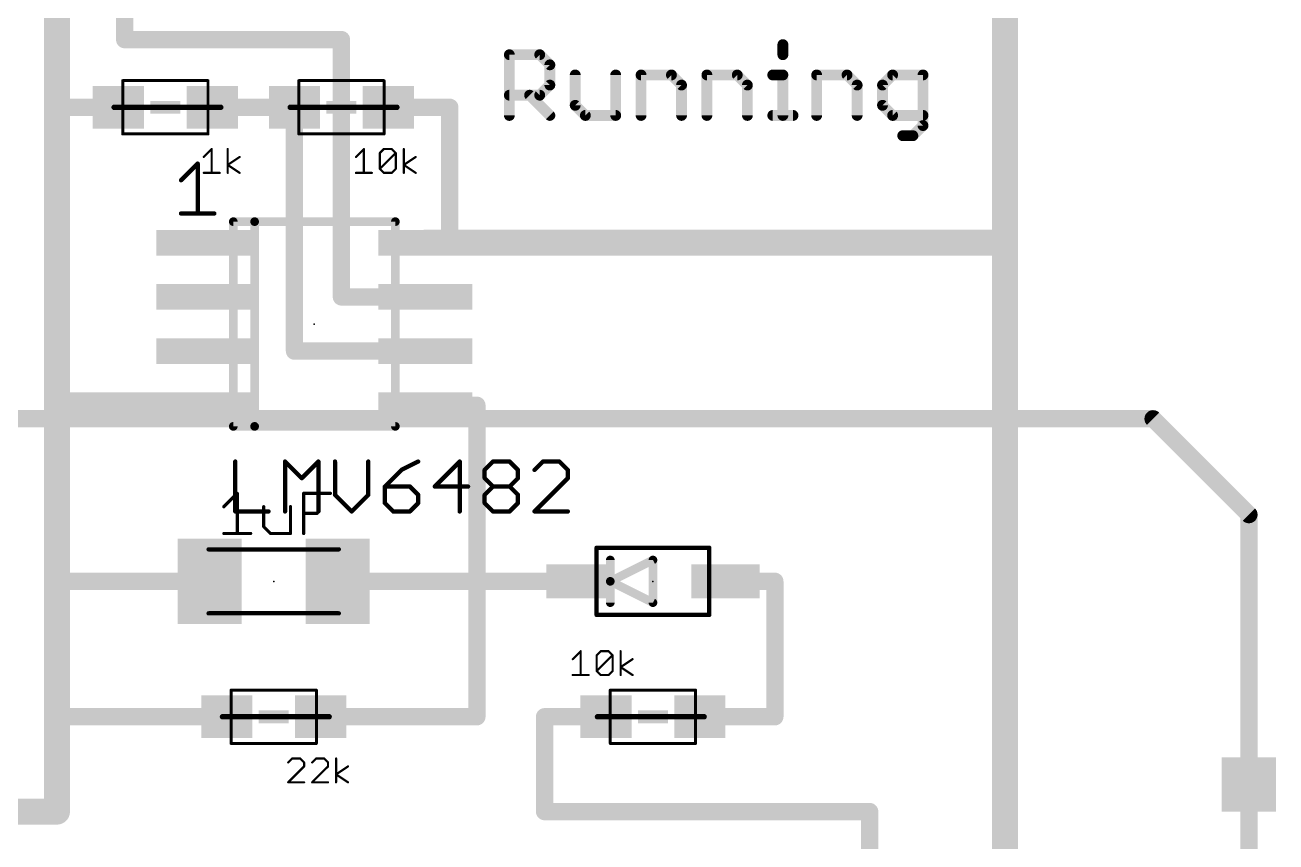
# Model space of a CAD drawing. Extents: x 0 to 165, y -10 to 137.
# Drawn here: x 87.52 to 116.84, y 69.14 to 88.29 of the extents above; entities that cross this region are included whole.
import ezdxf

# ---------------------------------------------------------------- set-up
doc = ezdxf.new("R2010")
doc.units = 0
for name, color, linetype in [('1', 14, 'CONTINUOUS'), ('16', 174, 'CONTINUOUS'), ('18', 94, 'CONTINUOUS'), ('21', 251, 'CONTINUOUS'), ('23', 178, 'CONTINUOUS'), ('27', 251, 'CONTINUOUS'), ('51', 251, 'CONTINUOUS')]:
    doc.layers.add(name, color=color, linetype=linetype)

# ---------------------------------------------------------------- blocks, each defined once
blk = doc.blocks.new('RECT')
blk.add_solid([(-0.5, -0.5), (0.5, -0.5), (-0.5, 0.5), (0.5, 0.5)])
blk = doc.blocks.new('SQUAREV')
blk.add_solid([(-0.5, -0.5), (0.5, -0.5), (-0.5, 0.5), (0.5, 0.5)])

msp = doc.modelspace()

# ---------------------------------------------------------------- linework, layer by layer
at = {"layer": '1'}
for points, const_width in [([(110.49, 83.185), (110.49, 104.785)], 0.6096), ([(88.265, 86.36), (88.265, 95.25)], 0.6096), ([(89.8525, 87.9475), (89.8525, 89.535)], 0.4064), ([(89.8525, 87.9475), (94.9325, 87.9475)], 0.4064), ([(94.9325, 87.9475), (94.9325, 81.915)], 0.4064), ([(98.8695, 86.1695), (98.8695, 87.5931)], 0.254), ([(98.8695, 87.5931), (99.5813, 87.5931)], 0.254), ([(99.5813, 87.5931), (99.8186, 87.3558)], 0.254), ([(105.2812, 87.8304), (105.2812, 87.5931)], 0.254), ([(99.8186, 87.3558), (99.8186, 86.8813)], 0.254), ([(100.4131, 87.1186), (100.4131, 86.4068)], 0.254), ([(101.3622, 86.1695), (101.3622, 87.1186)], 0.254), ([(101.9567, 86.1695), (101.9567, 87.1186)], 0.254), ([(101.9567, 87.1186), (102.6685, 87.1186)], 0.254), ([(102.6685, 87.1186), (102.9058, 86.8813)], 0.254), ([(103.5003, 86.1695), (103.5003, 87.1186)], 0.254), ([(103.5003, 87.1186), (104.2121, 87.1186)], 0.254), ([(104.2121, 87.1186), (104.4494, 86.8813)], 0.254), ([(105.0439, 87.1186), (105.2812, 87.1186)], 0.254), ([(105.2812, 87.1186), (105.2812, 86.1695)], 0.254), ([(106.073, 86.1695), (106.073, 87.1186)], 0.254), ([(106.073, 87.1186), (106.7848, 87.1186)], 0.254), ([(106.7848, 87.1186), (107.0221, 86.8813)], 0.254), ([(107.8539, 87.1186), (107.6166, 86.8813)], 0.254), ([(108.5657, 87.1186), (107.8539, 87.1186)], 0.254), ([(108.5657, 85.9322), (108.5657, 87.1186)], 0.254), ([(99.8186, 86.8813), (99.5813, 86.644)], 0.254), ([(102.9058, 86.8813), (102.9058, 86.1695)], 0.254), ([(104.4494, 86.8813), (104.4494, 86.1695)], 0.254), ([(107.0221, 86.8813), (107.0221, 86.1695)], 0.254), ([(107.6166, 86.8813), (107.6166, 86.4068)], 0.254), ([(88.265, 79.375), (88.265, 86.36)], 0.6096), ([(88.265, 86.36), (89.705, 86.36)], 0.4064), ([(93.8325, 86.36), (91.905, 86.36)], 0.4064), ([(93.8325, 80.645), (93.8325, 86.36)], 0.4064), ([(97.4725, 86.36), (96.0325, 86.36)], 0.4064), ([(97.4725, 83.185), (97.4725, 86.36)], 0.4064), ([(99.5813, 86.644), (98.8695, 86.644)], 0.254), ([(99.344, 86.644), (99.8186, 86.1695)], 0.254), ([(100.4131, 86.4068), (100.6504, 86.1695)], 0.254), ([(107.6166, 86.4068), (107.8539, 86.1695)], 0.254), ([(100.6504, 86.1695), (101.3622, 86.1695)], 0.254), ([(105.0439, 86.1695), (105.5185, 86.1695)], 0.254), ([(107.8539, 86.1695), (108.5657, 86.1695)], 0.254), ([(108.3284, 85.695), (108.5657, 85.9322)], 0.254), ([(108.0911, 85.695), (108.3284, 85.695)], 0.254), ([(91.1733, 84.6504), (91.5631, 85.0402)], 0.1016), ([(91.5631, 85.0402), (91.5631, 83.8708)], 0.1016), ([(91.1733, 83.8708), (91.9529, 83.8708)], 0.1016), ([(97.4725, 83.185), (96.8975, 83.185)], 0.6096), ([(110.49, 83.185), (97.4725, 83.185)], 0.6096), ([(110.49, 54.61), (110.49, 83.185)], 0.6096), ([(94.9325, 81.915), (96.8975, 81.915)], 0.4064), ([(93.8325, 80.645), (96.8975, 80.645)], 0.4064), ([(88.265, 75.2475), (88.265, 79.375)], 0.6096), ([(88.265, 79.375), (91.6975, 79.375)], 0.6096), ([(98.1075, 79.375), (96.8975, 79.375)], 0.4064), ([(98.1075, 75.2475), (98.1075, 79.375)], 0.4064), ([(88.265, 72.0725), (88.265, 75.2475)], 0.6096), ([(88.265, 75.2475), (91.845, 75.2475)], 0.4064), ([(98.1075, 75.2475), (94.845, 75.2475)], 0.4064), ([(98.1075, 72.0725), (98.1075, 75.2475)], 0.4064), ([(98.1075, 75.2475), (100.535, 75.2475)], 0.4064), ([(105.0925, 75.2475), (103.935, 75.2475)], 0.4064), ([(105.0925, 72.0725), (105.0925, 75.2475)], 0.4064), ([(88.265, 69.85), (88.265, 72.0725)], 0.6096), ([(88.265, 72.0725), (92.245, 72.0725)], 0.4064), ([(94.445, 72.0725), (98.1075, 72.0725)], 0.4064), ([(99.695, 69.85), (99.695, 72.0725)], 0.4064), ([(99.695, 72.0725), (101.135, 72.0725)], 0.4064), ([(103.335, 72.0725), (105.0925, 72.0725)], 0.4064), ([(116.205, 57.4675), (116.205, 70.485)], 0.4064), ([(71.755, 69.85), (88.265, 69.85)], 0.6096), ([(107.315, 69.85), (99.695, 69.85)], 0.4064), ([(107.315, 58.1025), (107.315, 69.85)], 0.4064)]:
    msp.add_lwpolyline(points, dxfattribs=dict(at, const_width=const_width))
for points, const_width in [([(89.8525, 88.0491, 1), (89.8525, 87.8459)], 0.2032), ([(89.7509, 87.9475, 1), (89.9541, 87.9475)], 0.2032), ([(95.0341, 87.9475, 1), (94.8309, 87.9475)], 0.2032), ([(94.9325, 87.8459, 1), (94.9325, 88.0491)], 0.2032), ([(98.933, 87.5931, 1), (98.806, 87.5931)], 0.127), ([(98.8695, 87.6566, 1), (98.8695, 87.5296)], 0.127), ([(99.6262, 87.638, 1), (99.5364, 87.5482)], 0.127), ([(99.5813, 87.5296, 1), (99.5813, 87.6566)], 0.127), ([(105.3447, 87.8304, 1), (105.2177, 87.8304)], 0.127), ([(99.8821, 87.3558, 1), (99.7551, 87.3558)], 0.127), ([(99.7737, 87.3109, 1), (99.8635, 87.4007)], 0.127), ([(105.2177, 87.5931, 1), (105.3447, 87.5931)], 0.127), ([(100.4766, 87.1186, 1), (100.3496, 87.1186)], 0.127), ([(101.4257, 87.1186, 1), (101.2987, 87.1186)], 0.127), ([(102.0202, 87.1186, 1), (101.8932, 87.1186)], 0.127), ([(101.9567, 87.1821, 1), (101.9567, 87.0551)], 0.127), ([(102.7134, 87.1635, 1), (102.6236, 87.0737)], 0.127), ([(102.6685, 87.0551, 1), (102.6685, 87.1821)], 0.127), ([(103.5638, 87.1186, 1), (103.4368, 87.1186)], 0.127), ([(103.5003, 87.1821, 1), (103.5003, 87.0551)], 0.127), ([(104.257, 87.1635, 1), (104.1672, 87.0737)], 0.127), ([(104.2121, 87.0551, 1), (104.2121, 87.1821)], 0.127), ([(105.0439, 87.1821, 1), (105.0439, 87.0551)], 0.127), ([(105.3447, 87.1186, 1), (105.2177, 87.1186)], 0.127), ([(105.2812, 87.0551, 1), (105.2812, 87.1821)], 0.127), ([(106.1365, 87.1186, 1), (106.0095, 87.1186)], 0.127), ([(106.073, 87.1821, 1), (106.073, 87.0551)], 0.127), ([(106.8297, 87.1635, 1), (106.7399, 87.0737)], 0.127), ([(106.7848, 87.0551, 1), (106.7848, 87.1821)], 0.127), ([(107.8539, 87.1821, 1), (107.8539, 87.0551)], 0.127), ([(107.8988, 87.0737, 1), (107.809, 87.1635)], 0.127), ([(108.6292, 87.1186, 1), (108.5022, 87.1186)], 0.127), ([(108.5657, 87.0551, 1), (108.5657, 87.1821)], 0.127), ([(99.7551, 86.8813, 1), (99.8821, 86.8813)], 0.127), ([(99.8635, 86.8364, 1), (99.7737, 86.9262)], 0.127), ([(102.9693, 86.8813, 1), (102.8423, 86.8813)], 0.127), ([(102.8609, 86.8364, 1), (102.9507, 86.9262)], 0.127), ([(104.5129, 86.8813, 1), (104.3859, 86.8813)], 0.127), ([(104.4045, 86.8364, 1), (104.4943, 86.9262)], 0.127), ([(107.0856, 86.8813, 1), (106.9586, 86.8813)], 0.127), ([(106.9772, 86.8364, 1), (107.067, 86.9262)], 0.127), ([(107.6801, 86.8813, 1), (107.5531, 86.8813)], 0.127), ([(107.5717, 86.9262, 1), (107.6615, 86.8364)], 0.127), ([(88.4174, 86.36, 1), (88.1126, 86.36)], 0.3048), ([(88.1126, 86.36, 1), (88.4174, 86.36)], 0.3048), ([(88.265, 86.4616, 1), (88.265, 86.2584)], 0.2032), ([(89.705, 86.2584, 1), (89.705, 86.4616)], 0.2032), ([(91.905, 86.4616, 1), (91.905, 86.2584)], 0.2032), ([(93.9341, 86.36, 1), (93.7309, 86.36)], 0.2032), ([(93.8325, 86.2584, 1), (93.8325, 86.4616)], 0.2032), ([(96.0325, 86.4616, 1), (96.0325, 86.2584)], 0.2032), ([(97.5741, 86.36, 1), (97.3709, 86.36)], 0.2032), ([(97.4725, 86.2584, 1), (97.4725, 86.4616)], 0.2032), ([(98.8695, 86.7075, 1), (98.8695, 86.5805)], 0.127), ([(99.3889, 86.6889, 1), (99.2991, 86.5991)], 0.127), ([(99.5364, 86.6889, 1), (99.6262, 86.5991)], 0.127), ([(99.5813, 86.5805, 1), (99.5813, 86.7075)], 0.127), ([(100.458, 86.4517, 1), (100.3682, 86.3619)], 0.127), ([(107.6615, 86.4517, 1), (107.5717, 86.3619)], 0.127), ([(98.806, 86.1695, 1), (98.933, 86.1695)], 0.127), ([(99.7737, 86.1246, 1), (99.8635, 86.2144)], 0.127), ([(100.3496, 86.4068, 1), (100.4766, 86.4068)], 0.127), ([(100.6504, 86.233, 1), (100.6504, 86.106)], 0.127), ([(100.6055, 86.1246, 1), (100.6953, 86.2144)], 0.127), ([(101.2987, 86.1695, 1), (101.4257, 86.1695)], 0.127), ([(101.3622, 86.106, 1), (101.3622, 86.233)], 0.127), ([(101.8932, 86.1695, 1), (102.0202, 86.1695)], 0.127), ([(102.8423, 86.1695, 1), (102.9693, 86.1695)], 0.127), ([(103.4368, 86.1695, 1), (103.5638, 86.1695)], 0.127), ([(104.3859, 86.1695, 1), (104.5129, 86.1695)], 0.127), ([(105.0439, 86.233, 1), (105.0439, 86.106)], 0.127), ([(105.2177, 86.1695, 1), (105.3447, 86.1695)], 0.127), ([(105.5185, 86.106, 1), (105.5185, 86.233)], 0.127), ([(106.0095, 86.1695, 1), (106.1365, 86.1695)], 0.127), ([(106.9586, 86.1695, 1), (107.0856, 86.1695)], 0.127), ([(107.5531, 86.4068, 1), (107.6801, 86.4068)], 0.127), ([(107.8539, 86.233, 1), (107.8539, 86.106)], 0.127), ([(107.809, 86.1246, 1), (107.8988, 86.2144)], 0.127), ([(108.5657, 86.106, 1), (108.5657, 86.233)], 0.127), ([(108.5022, 85.9322, 1), (108.6292, 85.9322)], 0.127), ([(108.6106, 85.8873, 1), (108.5208, 85.9771)], 0.127), ([(108.0911, 85.7585, 1), (108.0911, 85.6315)], 0.127), ([(108.2835, 85.7399, 1), (108.3733, 85.6501)], 0.127), ([(108.3284, 85.6315, 1), (108.3284, 85.7585)], 0.127), ([(91.5885, 85.0402, 1), (91.5377, 85.0402)], 0.0508), ([(91.5811, 85.0222, 1), (91.5451, 85.0582)], 0.0508), ([(91.1553, 84.6684, 1), (91.1913, 84.6324)], 0.0508), ([(91.1733, 83.8962, 1), (91.1733, 83.8454)], 0.0508), ([(91.5377, 83.8708, 1), (91.5885, 83.8708)], 0.0508), ([(91.9529, 83.8454, 1), (91.9529, 83.8962)], 0.0508), ([(96.8975, 83.3374, 1), (96.8975, 83.0326)], 0.3048), ([(97.4725, 83.3374, 1), (97.4725, 83.0326)], 0.3048), ([(97.3709, 83.185, 1), (97.5741, 83.185)], 0.2032), ([(97.4725, 83.0326, 1), (97.4725, 83.3374)], 0.3048), ([(110.6424, 83.185, 1), (110.3376, 83.185)], 0.3048), ([(110.3376, 83.185, 1), (110.6424, 83.185)], 0.3048), ([(110.49, 83.0326, 1), (110.49, 83.3374)], 0.3048), ([(94.9325, 82.0166, 1), (94.9325, 81.8134)], 0.2032), ([(96.8975, 81.8134, 1), (96.8975, 82.0166)], 0.2032), ([(94.8309, 81.915, 1), (95.0341, 81.915)], 0.2032), ([(93.8325, 80.7466, 1), (93.8325, 80.5434)], 0.2032), ([(93.7309, 80.645, 1), (93.9341, 80.645)], 0.2032), ([(96.8975, 80.5434, 1), (96.8975, 80.7466)], 0.2032), ([(88.4174, 79.375, 1), (88.1126, 79.375)], 0.3048), ([(88.265, 79.5274, 1), (88.265, 79.2226)], 0.3048), ([(88.1126, 79.375, 1), (88.4174, 79.375)], 0.3048), ([(91.6975, 79.2226, 1), (91.6975, 79.5274)], 0.3048), ([(96.8975, 79.4766, 1), (96.8975, 79.2734)], 0.2032), ([(98.2091, 79.375, 1), (98.0059, 79.375)], 0.2032), ([(98.1075, 79.2734, 1), (98.1075, 79.4766)], 0.2032), ([(88.4174, 75.2475, 1), (88.1126, 75.2475)], 0.3048), ([(88.1126, 75.2475, 1), (88.4174, 75.2475)], 0.3048), ([(88.265, 75.3491, 1), (88.265, 75.1459)], 0.2032), ([(91.845, 75.1459, 1), (91.845, 75.3491)], 0.2032), ([(94.845, 75.3491, 1), (94.845, 75.1459)], 0.2032), ([(98.2091, 75.2475, 1), (98.0059, 75.2475)], 0.2032), ([(98.1075, 75.3491, 1), (98.1075, 75.1459)], 0.2032), ([(98.1075, 75.1459, 1), (98.1075, 75.3491)], 0.2032), ([(100.535, 75.1459, 1), (100.535, 75.3491)], 0.2032), ([(103.935, 75.3491, 1), (103.935, 75.1459)], 0.2032), ([(105.1941, 75.2475, 1), (104.9909, 75.2475)], 0.2032), ([(105.0925, 75.1459, 1), (105.0925, 75.3491)], 0.2032), ([(98.0059, 75.2475, 1), (98.2091, 75.2475)], 0.2032), ([(88.4174, 72.0725, 1), (88.1126, 72.0725)], 0.3048), ([(88.1126, 72.0725, 1), (88.4174, 72.0725)], 0.3048), ([(88.265, 72.1741, 1), (88.265, 71.9709)], 0.2032), ([(92.245, 71.9709, 1), (92.245, 72.1741)], 0.2032), ([(94.445, 72.1741, 1), (94.445, 71.9709)], 0.2032), ([(98.0059, 72.0725, 1), (98.2091, 72.0725)], 0.2032), ([(98.1075, 71.9709, 1), (98.1075, 72.1741)], 0.2032), ([(99.7966, 72.0725, 1), (99.5934, 72.0725)], 0.2032), ([(99.695, 72.1741, 1), (99.695, 71.9709)], 0.2032), ([(101.135, 71.9709, 1), (101.135, 72.1741)], 0.2032), ([(103.335, 72.1741, 1), (103.335, 71.9709)], 0.2032), ([(104.9909, 72.0725, 1), (105.1941, 72.0725)], 0.2032), ([(105.0925, 71.9709, 1), (105.0925, 72.1741)], 0.2032), ([(116.3066, 70.485, 1), (116.1034, 70.485)], 0.2032), ([(88.265, 69.6976, 1), (88.265, 70.0024)], 0.3048), ([(88.1126, 69.85, 1), (88.4174, 69.85)], 0.3048), ([(99.695, 69.9516, 1), (99.695, 69.7484)], 0.2032), ([(99.5934, 69.85, 1), (99.7966, 69.85)], 0.2032), ([(107.4166, 69.85, 1), (107.2134, 69.85)], 0.2032), ([(107.315, 69.7484, 1), (107.315, 69.9516)], 0.2032)]:
    msp.add_lwpolyline(points, format="xyb", dxfattribs=dict(at, const_width=const_width))
at = {"layer": '16', "const_width": 0.4064}
for points in [[(113.96, 79.0575), (82.2325, 79.0575)], [(116.205, 76.8125), (113.96, 79.0575)], [(116.205, 70.485), (116.205, 76.8125)]]:
    msp.add_lwpolyline(points, dxfattribs=at)
at = {"layer": '16', "const_width": 0.2032}
for points in [[(114.0318, 79.1293, 1), (113.8882, 78.9857)], [(113.96, 78.9559, 1), (113.96, 79.1591)], [(116.3066, 76.8125, 1), (116.1034, 76.8125)], [(116.1332, 76.7407, 1), (116.2768, 76.8843)], [(116.1034, 70.485, 1), (116.3066, 70.485)]]:
    msp.add_lwpolyline(points, format="xyb", dxfattribs=at)
at = {"layer": '21'}
for points, const_width in [([(89.805, 86.985), (91.805, 86.985)], 0.07), ([(93.9325, 86.985), (95.9325, 86.985)], 0.07), ([(92.105, 86.36), (89.605, 86.36)], 0.127), ([(96.2325, 86.36), (93.7325, 86.36)], 0.127), ([(91.805, 85.735), (89.805, 85.735)], 0.07), ([(95.9325, 85.735), (93.9325, 85.735)], 0.07), ([(92.3975, 83.68), (92.8975, 83.68)], 0.2032), ([(92.8975, 83.68), (96.1975, 83.68)], 0.2032), ([(92.8975, 78.88), (92.8975, 83.68)], 0.2032), ([(92.8975, 78.88), (92.3975, 78.88)], 0.2032), ([(96.1975, 78.88), (92.8975, 78.88)], 0.2032), ([(92.345, 72.6975), (94.345, 72.6975)], 0.07), ([(101.235, 72.6975), (103.235, 72.6975)], 0.07), ([(94.645, 72.0725), (92.145, 72.0725)], 0.127), ([(100.935, 72.0725), (103.435, 72.0725)], 0.127), ([(94.345, 71.4475), (92.345, 71.4475)], 0.07), ([(103.235, 71.4475), (101.235, 71.4475)], 0.07)]:
    msp.add_lwpolyline(points, dxfattribs=dict(at, const_width=const_width))
for points, const_width in [([(89.805, 87.0025, 1), (89.805, 86.9675)], 0.035), ([(91.805, 86.9675, 1), (91.805, 87.0025)], 0.035), ([(93.9325, 87.0025, 1), (93.9325, 86.9675)], 0.035), ([(95.9325, 86.9675, 1), (95.9325, 87.0025)], 0.035), ([(89.605, 86.3918, 1), (89.605, 86.3282)], 0.0635), ([(92.105, 86.3282, 1), (92.105, 86.3918)], 0.0635), ([(93.7325, 86.3918, 1), (93.7325, 86.3282)], 0.0635), ([(96.2325, 86.3282, 1), (96.2325, 86.3918)], 0.0635), ([(89.805, 85.7525, 1), (89.805, 85.7175)], 0.035), ([(91.805, 85.7175, 1), (91.805, 85.7525)], 0.035), ([(93.9325, 85.7525, 1), (93.9325, 85.7175)], 0.035), ([(95.9325, 85.7175, 1), (95.9325, 85.7525)], 0.035), ([(92.3975, 83.7308, 1), (92.3975, 83.6292)], 0.1016), ([(92.8975, 83.7308, 1), (92.8975, 83.6292)], 0.1016), ([(92.9483, 83.68, 1), (92.8467, 83.68)], 0.1016), ([(92.8975, 83.6292, 1), (92.8975, 83.7308)], 0.1016), ([(96.1975, 83.6292, 1), (96.1975, 83.7308)], 0.1016), ([(92.3975, 78.9308, 1), (92.3975, 78.8292)], 0.1016), ([(92.8975, 78.9308, 1), (92.8975, 78.8292)], 0.1016), ([(92.8467, 78.88, 1), (92.9483, 78.88)], 0.1016), ([(92.8975, 78.8292, 1), (92.8975, 78.9308)], 0.1016), ([(96.1975, 78.8292, 1), (96.1975, 78.9308)], 0.1016), ([(92.345, 72.715, 1), (92.345, 72.68)], 0.035), ([(94.345, 72.68, 1), (94.345, 72.715)], 0.035), ([(101.235, 72.715, 1), (101.235, 72.68)], 0.035), ([(103.235, 72.68, 1), (103.235, 72.715)], 0.035), ([(92.145, 72.1043, 1), (92.145, 72.0408)], 0.0635), ([(94.645, 72.0408, 1), (94.645, 72.1043)], 0.0635), ([(100.935, 72.1043, 1), (100.935, 72.0408)], 0.0635), ([(103.435, 72.0408, 1), (103.435, 72.1043)], 0.0635), ([(92.345, 71.465, 1), (92.345, 71.43)], 0.035), ([(94.345, 71.43, 1), (94.345, 71.465)], 0.035), ([(101.235, 71.465, 1), (101.235, 71.43)], 0.035), ([(103.235, 71.43, 1), (103.235, 71.465)], 0.035)]:
    msp.add_lwpolyline(points, format="xyb", dxfattribs=dict(at, const_width=const_width))
at = {"layer": '23'}
for p in [(90.805, 86.36), (94.9325, 86.36), (94.2975, 81.28), (93.345, 75.2475), (102.235, 75.2475), (93.345, 72.0725), (102.235, 72.0725)]:
    msp.add_point(p, dxfattribs=at)
at = {"layer": '27'}
for points, const_width in [([(91.7063, 85.1962), (91.8928, 85.3826)], 0.0508), ([(91.8928, 85.3826), (91.8928, 84.8233)], 0.0508), ([(92.2676, 84.8233), (92.2676, 85.3826)], 0.0508), ([(95.2725, 85.1962), (95.4589, 85.3826)], 0.0508), ([(95.4589, 85.3826), (95.4589, 84.8233)], 0.0508), ([(95.8338, 85.2894), (95.927, 85.3826)], 0.0508), ([(95.927, 85.3826), (96.1135, 85.3826)], 0.0508), ([(96.1135, 85.3826), (96.2067, 85.2894)], 0.0508), ([(96.3951, 84.8233), (96.3951, 85.3826)], 0.0508), ([(92.2676, 85.0097), (92.5473, 85.1962)], 0.0508), ([(95.8338, 84.9165), (95.8338, 85.2894)], 0.0508), ([(95.8338, 84.9165), (96.2067, 85.2894)], 0.0508), ([(96.2067, 85.2894), (96.2067, 84.9165)], 0.0508), ([(96.3951, 85.0097), (96.6748, 85.1962)], 0.0508), ([(91.7063, 84.8233), (92.0792, 84.8233)], 0.0508), ([(92.5473, 84.8233), (92.2676, 85.0097)], 0.0508), ([(95.2725, 84.8233), (95.6454, 84.8233)], 0.0508), ([(95.927, 84.8233), (95.8338, 84.9165)], 0.0508), ([(96.1135, 84.8233), (95.927, 84.8233)], 0.0508), ([(96.2067, 84.9165), (96.1135, 84.8233)], 0.0508), ([(96.6748, 84.8233), (96.3951, 85.0097)], 0.0508), ([(92.4433, 78.0552), (92.4433, 76.8858)], 0.1016), ([(93.6127, 76.8858), (93.6127, 78.0552)], 0.1016), ([(93.6127, 78.0552), (94.0025, 77.6654)], 0.1016), ([(94.0025, 77.6654), (94.3923, 78.0552)], 0.1016), ([(94.3923, 78.0552), (94.3923, 76.8858)], 0.1016), ([(94.7821, 78.0552), (94.7821, 77.2756)], 0.1016), ([(95.5617, 77.2756), (95.5617, 78.0552)], 0.1016), ([(96.7311, 78.0552), (96.3413, 77.8603)], 0.1016), ([(97.7056, 78.0552), (97.1209, 77.4705)], 0.1016), ([(97.7056, 76.8858), (97.7056, 78.0552)], 0.1016), ([(98.2903, 77.8603), (98.4852, 78.0552)], 0.1016), ([(98.4852, 78.0552), (98.875, 78.0552)], 0.1016), ([(98.875, 78.0552), (99.0699, 77.8603)], 0.1016), ([(99.6546, 78.0552), (99.4597, 77.8603)], 0.1016), ([(100.0444, 78.0552), (99.6546, 78.0552)], 0.1016), ([(100.2393, 77.8603), (100.0444, 78.0552)], 0.1016), ([(96.3413, 77.8603), (95.9515, 77.4705)], 0.1016), ([(98.2903, 77.6654), (98.2903, 77.8603)], 0.1016), ([(98.4852, 77.4705), (98.2903, 77.6654)], 0.1016), ([(99.0699, 77.6654), (98.875, 77.4705)], 0.1016), ([(99.0699, 77.8603), (99.0699, 77.6654)], 0.1016), ([(99.4597, 76.8858), (100.2393, 77.6654)], 0.1016), ([(100.2393, 77.6654), (100.2393, 77.8603)], 0.1016), ([(95.9515, 77.4705), (95.9515, 77.0807)], 0.1016), ([(96.5362, 77.4705), (95.9515, 77.4705)], 0.1016), ([(96.7311, 77.2756), (96.5362, 77.4705)], 0.1016), ([(97.1209, 77.4705), (97.9005, 77.4705)], 0.1016), ([(98.2903, 77.2756), (98.4852, 77.4705)], 0.1016), ([(98.4852, 77.4705), (98.875, 77.4705)], 0.1016), ([(98.875, 77.4705), (99.0699, 77.2756)], 0.1016), ([(92.1765, 76.9967), (92.4901, 77.3102)], 0.0762), ([(92.4901, 77.3102), (92.4901, 76.3696)], 0.0762), ([(94.0476, 76.3696), (94.0476, 77.3102)], 0.0762), ([(94.0476, 77.3102), (94.6746, 77.3102)], 0.0762), ([(94.7821, 77.2756), (95.1719, 76.8858)], 0.1016), ([(95.1719, 76.8858), (95.5617, 77.2756)], 0.1016), ([(95.9515, 77.0807), (96.1464, 76.8858)], 0.1016), ([(96.5362, 76.8858), (96.7311, 77.0807)], 0.1016), ([(96.7311, 77.0807), (96.7311, 77.2756)], 0.1016), ([(98.2903, 77.0807), (98.2903, 77.2756)], 0.1016), ([(98.4852, 76.8858), (98.2903, 77.0807)], 0.1016), ([(99.0699, 77.0807), (98.875, 76.8858)], 0.1016), ([(99.0699, 77.2756), (99.0699, 77.0807)], 0.1016), ([(92.4433, 76.8858), (93.2229, 76.8858)], 0.1016), ([(93.1121, 76.9967), (93.1121, 76.5264)], 0.0762), ([(93.7391, 76.3696), (93.7391, 76.9967)], 0.0762), ([(94.0476, 76.8399), (94.3611, 76.8399)], 0.0762), ([(96.1464, 76.8858), (96.5362, 76.8858)], 0.1016), ([(98.875, 76.8858), (98.4852, 76.8858)], 0.1016), ([(100.2393, 76.8858), (99.4597, 76.8858)], 0.1016), ([(93.1121, 76.5264), (93.2688, 76.3696)], 0.0762), ([(92.1765, 76.3696), (92.8036, 76.3696)], 0.0762), ([(93.2688, 76.3696), (93.7391, 76.3696)], 0.0762), ([(100.3554, 73.4233), (100.5418, 73.6097)], 0.0508), ([(100.5418, 73.6097), (100.5418, 73.0504)], 0.0508), ([(100.9167, 73.5165), (101.0099, 73.6097)], 0.0508), ([(101.0099, 73.6097), (101.1963, 73.6097)], 0.0508), ([(101.1963, 73.6097), (101.2896, 73.5165)], 0.0508), ([(101.478, 73.0504), (101.478, 73.6097)], 0.0508), ([(100.9167, 73.1436), (100.9167, 73.5165)], 0.0508), ([(100.9167, 73.1436), (101.2896, 73.5165)], 0.0508), ([(101.2896, 73.5165), (101.2896, 73.1436)], 0.0508), ([(101.478, 73.2368), (101.7577, 73.4233)], 0.0508), ([(100.3554, 73.0504), (100.7283, 73.0504)], 0.0508), ([(101.0099, 73.0504), (100.9167, 73.1436)], 0.0508), ([(101.1963, 73.0504), (101.0099, 73.0504)], 0.0508), ([(101.2896, 73.1436), (101.1963, 73.0504)], 0.0508), ([(101.7577, 73.0504), (101.478, 73.2368)], 0.0508), ([(93.7782, 71.0951), (93.685, 71.0019)], 0.0508), ([(93.9647, 71.0951), (93.7782, 71.0951)], 0.0508), ([(94.0579, 71.0019), (93.9647, 71.0951)], 0.0508), ([(94.0579, 70.9087), (94.0579, 71.0019)], 0.0508), ([(94.3395, 71.0951), (94.2463, 71.0019)], 0.0508), ([(94.526, 71.0951), (94.3395, 71.0951)], 0.0508), ([(94.6192, 71.0019), (94.526, 71.0951)], 0.0508), ([(94.6192, 70.9087), (94.6192, 71.0019)], 0.0508), ([(94.8076, 70.5358), (94.8076, 71.0951)], 0.0508), ([(93.685, 70.5358), (94.0579, 70.9087)], 0.0508), ([(94.2463, 70.5358), (94.6192, 70.9087)], 0.0508), ([(94.8076, 70.7222), (95.0873, 70.9087)], 0.0508), ([(95.0873, 70.5358), (94.8076, 70.7222)], 0.0508), ([(94.0579, 70.5358), (93.685, 70.5358)], 0.0508), ([(94.6192, 70.5358), (94.2463, 70.5358)], 0.0508)]:
    msp.add_lwpolyline(points, dxfattribs=dict(at, const_width=const_width))
for points, const_width in [([(91.9055, 85.3826, 1), (91.8801, 85.3826)], 0.0254), ([(91.9017, 85.3736, 1), (91.8838, 85.3916)], 0.0254), ([(92.2803, 85.3826, 1), (92.2549, 85.3826)], 0.0254), ([(95.4716, 85.3826, 1), (95.4462, 85.3826)], 0.0254), ([(95.4679, 85.3736, 1), (95.45, 85.3916)], 0.0254), ([(95.927, 85.3953, 1), (95.927, 85.3699)], 0.0254), ([(95.936, 85.3736, 1), (95.9181, 85.3916)], 0.0254), ([(96.1224, 85.3916, 1), (96.1045, 85.3736)], 0.0254), ([(96.1135, 85.3699, 1), (96.1135, 85.3953)], 0.0254), ([(96.4078, 85.3826, 1), (96.3824, 85.3826)], 0.0254), ([(91.6974, 85.2051, 1), (91.7153, 85.1872)], 0.0254), ([(92.5543, 85.1856, 1), (92.5402, 85.2067)], 0.0254), ([(95.2635, 85.2051, 1), (95.2815, 85.1872)], 0.0254), ([(95.8465, 85.2894, 1), (95.8211, 85.2894)], 0.0254), ([(95.8248, 85.2983, 1), (95.8428, 85.2804)], 0.0254), ([(96.2194, 85.2894, 1), (96.194, 85.2894)], 0.0254), ([(96.2157, 85.2804, 1), (96.1977, 85.2983)], 0.0254), ([(96.1977, 85.2804, 1), (96.2157, 85.2983)], 0.0254), ([(96.6818, 85.1856, 1), (96.6677, 85.2067)], 0.0254), ([(91.7063, 84.836, 1), (91.7063, 84.8106)], 0.0254), ([(91.8801, 84.8233, 1), (91.9055, 84.8233)], 0.0254), ([(92.0792, 84.8106, 1), (92.0792, 84.836)], 0.0254), ([(92.2549, 84.8233, 1), (92.2803, 84.8233)], 0.0254), ([(92.2747, 85.0203, 1), (92.2606, 84.9992)], 0.0254), ([(92.2606, 85.0203, 1), (92.2747, 84.9992)], 0.0254), ([(92.5402, 84.8127, 1), (92.5543, 84.8339)], 0.0254), ([(95.2725, 84.836, 1), (95.2725, 84.8106)], 0.0254), ([(95.4462, 84.8233, 1), (95.4716, 84.8233)], 0.0254), ([(95.6454, 84.8106, 1), (95.6454, 84.836)], 0.0254), ([(95.8428, 84.9255, 1), (95.8248, 84.9075)], 0.0254), ([(95.8248, 84.9255, 1), (95.8428, 84.9075)], 0.0254), ([(95.8211, 84.9165, 1), (95.8465, 84.9165)], 0.0254), ([(95.927, 84.836, 1), (95.927, 84.8106)], 0.0254), ([(95.9181, 84.8143, 1), (95.936, 84.8323)], 0.0254), ([(96.1045, 84.8323, 1), (96.1224, 84.8143)], 0.0254), ([(96.1135, 84.8106, 1), (96.1135, 84.836)], 0.0254), ([(96.194, 84.9165, 1), (96.2194, 84.9165)], 0.0254), ([(96.2157, 84.9075, 1), (96.1977, 84.9255)], 0.0254), ([(96.3824, 84.8233, 1), (96.4078, 84.8233)], 0.0254), ([(96.4022, 85.0203, 1), (96.3881, 84.9992)], 0.0254), ([(96.3881, 85.0203, 1), (96.4022, 84.9992)], 0.0254), ([(96.6677, 84.8127, 1), (96.6818, 84.8339)], 0.0254), ([(92.4687, 78.0552, 1), (92.4179, 78.0552)], 0.0508), ([(93.6307, 78.0732, 1), (93.5947, 78.0372)], 0.0508), ([(93.6381, 78.0552, 1), (93.5873, 78.0552)], 0.0508), ([(94.4177, 78.0552, 1), (94.3669, 78.0552)], 0.0508), ([(94.4103, 78.0372, 1), (94.3743, 78.0732)], 0.0508), ([(94.8075, 78.0552, 1), (94.7567, 78.0552)], 0.0508), ([(95.5871, 78.0552, 1), (95.5363, 78.0552)], 0.0508), ([(96.7424, 78.0325, 1), (96.7197, 78.0779)], 0.0508), ([(97.731, 78.0552, 1), (97.6802, 78.0552)], 0.0508), ([(97.7235, 78.0372, 1), (97.6876, 78.0732)], 0.0508), ([(98.4852, 78.0806, 1), (98.4852, 78.0298)], 0.0508), ([(98.5031, 78.0372, 1), (98.4672, 78.0732)], 0.0508), ([(98.8929, 78.0732, 1), (98.857, 78.0372)], 0.0508), ([(98.875, 78.0298, 1), (98.875, 78.0806)], 0.0508), ([(99.6546, 78.0806, 1), (99.6546, 78.0298)], 0.0508), ([(99.6725, 78.0372, 1), (99.6366, 78.0732)], 0.0508), ([(100.0623, 78.0732, 1), (100.0264, 78.0372)], 0.0508), ([(100.0444, 78.0298, 1), (100.0444, 78.0806)], 0.0508), ([(96.3299, 77.883, 1), (96.3526, 77.8376)], 0.0508), ([(96.3592, 77.8423, 1), (96.3233, 77.8783)], 0.0508), ([(98.2723, 77.8783, 1), (98.3082, 77.8423)], 0.0508), ([(98.3082, 77.6834, 1), (98.2723, 77.6474)], 0.0508), ([(98.3157, 77.8603, 1), (98.2649, 77.8603)], 0.0508), ([(99.0953, 77.8603, 1), (99.0445, 77.8603)], 0.0508), ([(99.0519, 77.8423, 1), (99.0878, 77.8783)], 0.0508), ([(99.0878, 77.6474, 1), (99.0519, 77.6834)], 0.0508), ([(99.4417, 77.8783, 1), (99.4776, 77.8423)], 0.0508), ([(100.2647, 77.8603, 1), (100.2139, 77.8603)], 0.0508), ([(100.2213, 77.8423, 1), (100.2572, 77.8783)], 0.0508), ([(100.2572, 77.6474, 1), (100.2213, 77.6834)], 0.0508), ([(93.9845, 77.6834, 1), (94.0205, 77.6474)], 0.0508), ([(93.9845, 77.6474, 1), (94.0205, 77.6834)], 0.0508), ([(95.9335, 77.4885, 1), (95.9695, 77.4525)], 0.0508), ([(95.9769, 77.4705, 1), (95.9261, 77.4705)], 0.0508), ([(95.9515, 77.4959, 1), (95.9515, 77.4451)], 0.0508), ([(96.5541, 77.4885, 1), (96.5182, 77.4525)], 0.0508), ([(96.5362, 77.4451, 1), (96.5362, 77.4959)], 0.0508), ([(97.1029, 77.4885, 1), (97.1388, 77.4525)], 0.0508), ([(97.1209, 77.4959, 1), (97.1209, 77.4451)], 0.0508), ([(97.9005, 77.4451, 1), (97.9005, 77.4959)], 0.0508), ([(98.2649, 77.6654, 1), (98.3157, 77.6654)], 0.0508), ([(98.4852, 77.4959, 1), (98.4852, 77.4451)], 0.0508), ([(98.5031, 77.4525, 1), (98.4672, 77.4885)], 0.0508), ([(98.4672, 77.4525, 1), (98.5031, 77.4885)], 0.0508), ([(98.8929, 77.4885, 1), (98.857, 77.4525)], 0.0508), ([(98.857, 77.4885, 1), (98.8929, 77.4525)], 0.0508), ([(98.875, 77.4451, 1), (98.875, 77.4959)], 0.0508), ([(99.0445, 77.6654, 1), (99.0953, 77.6654)], 0.0508), ([(100.2139, 77.6654, 1), (100.2647, 77.6654)], 0.0508), ([(92.5091, 77.3102, 1), (92.471, 77.3102)], 0.0381), ([(92.5035, 77.2967, 1), (92.4766, 77.3237)], 0.0381), ([(94.0666, 77.3102, 1), (94.0285, 77.3102)], 0.0381), ([(94.0476, 77.3293, 1), (94.0476, 77.2912)], 0.0381), ([(94.6746, 77.2912, 1), (94.6746, 77.3293)], 0.0381), ([(94.8001, 77.2936, 1), (94.7641, 77.2576)], 0.0508), ([(94.7567, 77.2756, 1), (94.8075, 77.2756)], 0.0508), ([(95.5363, 77.2756, 1), (95.5871, 77.2756)], 0.0508), ([(95.5797, 77.2576, 1), (95.5437, 77.2936)], 0.0508), ([(95.9695, 77.0987, 1), (95.9335, 77.0627)], 0.0508), ([(96.7565, 77.2756, 1), (96.7057, 77.2756)], 0.0508), ([(96.7131, 77.2576, 1), (96.749, 77.2936)], 0.0508), ([(96.749, 77.0627, 1), (96.7131, 77.0987)], 0.0508), ([(98.2723, 77.2936, 1), (98.3082, 77.2576)], 0.0508), ([(98.3082, 77.0987, 1), (98.2723, 77.0627)], 0.0508), ([(98.3157, 77.2756, 1), (98.2649, 77.2756)], 0.0508), ([(99.0953, 77.2756, 1), (99.0445, 77.2756)], 0.0508), ([(99.0519, 77.2576, 1), (99.0878, 77.2936)], 0.0508), ([(99.0878, 77.0627, 1), (99.0519, 77.0987)], 0.0508), ([(92.1631, 77.0101, 1), (92.19, 76.9832)], 0.0381), ([(92.4433, 76.9112, 1), (92.4433, 76.8604)], 0.0508), ([(92.4179, 76.8858, 1), (92.4687, 76.8858)], 0.0508), ([(93.1311, 76.9967, 1), (93.093, 76.9967)], 0.0381), ([(93.2229, 76.8604, 1), (93.2229, 76.9112)], 0.0508), ([(93.5873, 76.8858, 1), (93.6381, 76.8858)], 0.0508), ([(93.7582, 76.9967, 1), (93.7201, 76.9967)], 0.0381), ([(94.0476, 76.8589, 1), (94.0476, 76.8209)], 0.0381), ([(94.3669, 76.8858, 1), (94.4177, 76.8858)], 0.0508), ([(94.3611, 76.8209, 1), (94.3611, 76.8589)], 0.0381), ([(95.1539, 76.9038, 1), (95.1899, 76.8678)], 0.0508), ([(95.1539, 76.8678, 1), (95.1899, 76.9038)], 0.0508), ([(95.9261, 77.0807, 1), (95.9769, 77.0807)], 0.0508), ([(96.1464, 76.9112, 1), (96.1464, 76.8604)], 0.0508), ([(96.1284, 76.8678, 1), (96.1643, 76.9038)], 0.0508), ([(96.5182, 76.9038, 1), (96.5541, 76.8678)], 0.0508), ([(96.5362, 76.8604, 1), (96.5362, 76.9112)], 0.0508), ([(96.7057, 77.0807, 1), (96.7565, 77.0807)], 0.0508), ([(97.6802, 76.8858, 1), (97.731, 76.8858)], 0.0508), ([(98.2649, 77.0807, 1), (98.3157, 77.0807)], 0.0508), ([(98.4852, 76.9112, 1), (98.4852, 76.8604)], 0.0508), ([(98.4672, 76.8678, 1), (98.5031, 76.9038)], 0.0508), ([(98.857, 76.9038, 1), (98.8929, 76.8678)], 0.0508), ([(98.875, 76.8604, 1), (98.875, 76.9112)], 0.0508), ([(99.0445, 77.0807, 1), (99.0953, 77.0807)], 0.0508), ([(99.4417, 76.9038, 1), (99.4776, 76.8678)], 0.0508), ([(99.4597, 76.9112, 1), (99.4597, 76.8604)], 0.0508), ([(100.2393, 76.8604, 1), (100.2393, 76.9112)], 0.0508), ([(93.1255, 76.5398, 1), (93.0986, 76.5129)], 0.0381), ([(93.093, 76.5264, 1), (93.1311, 76.5264)], 0.0381), ([(92.1765, 76.3886, 1), (92.1765, 76.3506)], 0.0381), ([(92.471, 76.3696, 1), (92.5091, 76.3696)], 0.0381), ([(92.8036, 76.3506, 1), (92.8036, 76.3886)], 0.0381), ([(93.2688, 76.3886, 1), (93.2688, 76.3506)], 0.0381), ([(93.2554, 76.3561, 1), (93.2823, 76.3831)], 0.0381), ([(93.7201, 76.3696, 1), (93.7582, 76.3696)], 0.0381), ([(93.7391, 76.3506, 1), (93.7391, 76.3886)], 0.0381), ([(94.0285, 76.3696, 1), (94.0666, 76.3696)], 0.0381), ([(100.5545, 73.6097, 1), (100.5291, 73.6097)], 0.0254), ([(100.5508, 73.6007, 1), (100.5328, 73.6187)], 0.0254), ([(101.0099, 73.6224, 1), (101.0099, 73.597)], 0.0254), ([(101.0189, 73.6007, 1), (101.0009, 73.6187)], 0.0254), ([(101.2053, 73.6187, 1), (101.1874, 73.6007)], 0.0254), ([(101.1963, 73.597, 1), (101.1963, 73.6224)], 0.0254), ([(101.4907, 73.6097, 1), (101.4653, 73.6097)], 0.0254), ([(100.3464, 73.4322, 1), (100.3644, 73.4143)], 0.0254), ([(100.9294, 73.5165, 1), (100.904, 73.5165)], 0.0254), ([(100.9077, 73.5254, 1), (100.9257, 73.5075)], 0.0254), ([(101.3023, 73.5165, 1), (101.2769, 73.5165)], 0.0254), ([(101.2985, 73.5075, 1), (101.2806, 73.5254)], 0.0254), ([(101.2806, 73.5075, 1), (101.2985, 73.5254)], 0.0254), ([(101.7647, 73.4127, 1), (101.7506, 73.4338)], 0.0254), ([(100.3554, 73.0631, 1), (100.3554, 73.0377)], 0.0254), ([(100.5291, 73.0504, 1), (100.5545, 73.0504)], 0.0254), ([(100.7283, 73.0377, 1), (100.7283, 73.0631)], 0.0254), ([(100.9257, 73.1526, 1), (100.9077, 73.1346)], 0.0254), ([(100.9077, 73.1526, 1), (100.9257, 73.1346)], 0.0254), ([(100.904, 73.1436, 1), (100.9294, 73.1436)], 0.0254), ([(101.0099, 73.0631, 1), (101.0099, 73.0377)], 0.0254), ([(101.0009, 73.0414, 1), (101.0189, 73.0594)], 0.0254), ([(101.1874, 73.0594, 1), (101.2053, 73.0414)], 0.0254), ([(101.1963, 73.0377, 1), (101.1963, 73.0631)], 0.0254), ([(101.2769, 73.1436, 1), (101.3023, 73.1436)], 0.0254), ([(101.2985, 73.1346, 1), (101.2806, 73.1526)], 0.0254), ([(101.4653, 73.0504, 1), (101.4907, 73.0504)], 0.0254), ([(101.4851, 73.2474, 1), (101.471, 73.2263)], 0.0254), ([(101.471, 73.2474, 1), (101.4851, 73.2263)], 0.0254), ([(101.7506, 73.0398, 1), (101.7647, 73.061)], 0.0254), ([(93.676, 71.0108, 1), (93.694, 70.9929)], 0.0254), ([(93.7782, 71.1078, 1), (93.7782, 71.0824)], 0.0254), ([(93.7872, 71.0861, 1), (93.7693, 71.1041)], 0.0254), ([(93.9736, 71.1041, 1), (93.9557, 71.0861)], 0.0254), ([(93.9647, 71.0824, 1), (93.9647, 71.1078)], 0.0254), ([(94.0706, 71.0019, 1), (94.0452, 71.0019)], 0.0254), ([(94.0489, 70.9929, 1), (94.0668, 71.0108)], 0.0254), ([(94.2373, 71.0108, 1), (94.2553, 70.9929)], 0.0254), ([(94.3395, 71.1078, 1), (94.3395, 71.0824)], 0.0254), ([(94.3485, 71.0861, 1), (94.3306, 71.1041)], 0.0254), ([(94.5349, 71.1041, 1), (94.517, 71.0861)], 0.0254), ([(94.526, 71.0824, 1), (94.526, 71.1078)], 0.0254), ([(94.6319, 71.0019, 1), (94.6065, 71.0019)], 0.0254), ([(94.6102, 70.9929, 1), (94.6282, 71.0108)], 0.0254), ([(94.8203, 71.0951, 1), (94.7949, 71.0951)], 0.0254), ([(94.0452, 70.9087, 1), (94.0706, 70.9087)], 0.0254), ([(94.0668, 70.8997, 1), (94.0489, 70.9176)], 0.0254), ([(94.6065, 70.9087, 1), (94.6319, 70.9087)], 0.0254), ([(94.6282, 70.8997, 1), (94.6102, 70.9176)], 0.0254), ([(94.8147, 70.7328, 1), (94.8006, 70.7117)], 0.0254), ([(94.8006, 70.7328, 1), (94.8147, 70.7117)], 0.0254), ([(95.0943, 70.8981, 1), (95.0802, 70.9192)], 0.0254), ([(93.685, 70.5485, 1), (93.685, 70.5231)], 0.0254), ([(93.676, 70.5448, 1), (93.694, 70.5268)], 0.0254), ([(94.0579, 70.5231, 1), (94.0579, 70.5485)], 0.0254), ([(94.2463, 70.5485, 1), (94.2463, 70.5231)], 0.0254), ([(94.2373, 70.5448, 1), (94.2553, 70.5268)], 0.0254), ([(94.6192, 70.5231, 1), (94.6192, 70.5485)], 0.0254), ([(94.7949, 70.5358, 1), (94.8203, 70.5358)], 0.0254), ([(95.0802, 70.5252, 1), (95.0943, 70.5464)], 0.0254)]:
    msp.add_lwpolyline(points, format="xyb", dxfattribs=dict(at, const_width=const_width))
at = {"layer": '51'}
for points, const_width in [([(89.805, 85.735), (89.805, 86.985)], 0.07), ([(91.805, 86.985), (91.805, 85.735)], 0.07), ([(93.9325, 85.735), (93.9325, 86.985)], 0.07), ([(95.9325, 86.985), (95.9325, 85.735)], 0.07), ([(91.905, 86.36), (89.705, 86.36)], 0.127), ([(96.0325, 86.36), (93.8325, 86.36)], 0.127), ([(92.3975, 78.88), (92.3975, 83.68)], 0.2032), ([(96.1975, 83.68), (96.1975, 78.88)], 0.2032), ([(91.82, 75.9975), (94.87, 75.9975)], 0.1016), ([(100.914, 76.0345), (103.556, 76.0345)], 0.1016), ([(100.914, 74.4605), (100.914, 76.0345)], 0.1016), ([(103.556, 74.4605), (103.556, 76.0345)], 0.1016), ([(101.235, 75.2475), (102.235, 75.7475)], 0.2032), ([(101.235, 75.7475), (101.235, 75.2475)], 0.2032), ([(102.235, 75.7475), (102.235, 74.7475)], 0.2032), ([(102.235, 74.7475), (101.235, 75.2475)], 0.2032), ([(101.235, 75.2475), (101.235, 74.7475)], 0.2032), ([(94.87, 74.4975), (91.82, 74.4975)], 0.1016), ([(100.914, 74.4605), (103.556, 74.4605)], 0.1016), ([(92.345, 71.4475), (92.345, 72.6975)], 0.07), ([(94.345, 72.6975), (94.345, 71.4475)], 0.07), ([(101.235, 71.4475), (101.235, 72.6975)], 0.07), ([(103.235, 72.6975), (103.235, 71.4475)], 0.07), ([(94.445, 72.0725), (92.245, 72.0725)], 0.127), ([(101.135, 72.0725), (103.335, 72.0725)], 0.127)]:
    msp.add_lwpolyline(points, dxfattribs=dict(at, const_width=const_width))
for points, const_width in [([(89.8225, 86.985, 1), (89.7875, 86.985)], 0.035), ([(91.8225, 86.985, 1), (91.7875, 86.985)], 0.035), ([(93.95, 86.985, 1), (93.915, 86.985)], 0.035), ([(95.95, 86.985, 1), (95.915, 86.985)], 0.035), ([(89.705, 86.3918, 1), (89.705, 86.3282)], 0.0635), ([(91.905, 86.3282, 1), (91.905, 86.3918)], 0.0635), ([(93.8325, 86.3918, 1), (93.8325, 86.3282)], 0.0635), ([(96.0325, 86.3282, 1), (96.0325, 86.3918)], 0.0635), ([(89.7875, 85.735, 1), (89.8225, 85.735)], 0.035), ([(91.7875, 85.735, 1), (91.8225, 85.735)], 0.035), ([(93.915, 85.735, 1), (93.95, 85.735)], 0.035), ([(95.915, 85.735, 1), (95.95, 85.735)], 0.035), ([(92.4483, 83.68, 1), (92.3467, 83.68)], 0.1016), ([(96.2483, 83.68, 1), (96.1467, 83.68)], 0.1016), ([(92.3467, 78.88, 1), (92.4483, 78.88)], 0.1016), ([(96.1467, 78.88, 1), (96.2483, 78.88)], 0.1016), ([(91.82, 76.0229, 1), (91.82, 75.9721)], 0.0508), ([(94.87, 75.9721, 1), (94.87, 76.0229)], 0.0508), ([(100.914, 76.0599, 1), (100.914, 76.0091)], 0.0508), ([(100.9394, 76.0345, 1), (100.8886, 76.0345)], 0.0508), ([(103.5814, 76.0345, 1), (103.5306, 76.0345)], 0.0508), ([(103.556, 76.0091, 1), (103.556, 76.0599)], 0.0508), ([(101.2858, 75.7475, 1), (101.1842, 75.7475)], 0.1016), ([(102.2858, 75.7475, 1), (102.1842, 75.7475)], 0.1016), ([(102.2577, 75.7021, 1), (102.2123, 75.7929)], 0.1016), ([(101.2577, 75.2929, 1), (101.2123, 75.2021)], 0.1016), ([(101.2858, 75.2475, 1), (101.1842, 75.2475)], 0.1016), ([(101.2123, 75.2929, 1), (101.2577, 75.2021)], 0.1016), ([(101.1842, 75.2475, 1), (101.2858, 75.2475)], 0.1016), ([(101.1842, 74.7475, 1), (101.2858, 74.7475)], 0.1016), ([(102.1842, 74.7475, 1), (102.2858, 74.7475)], 0.1016), ([(102.2123, 74.7021, 1), (102.2577, 74.7929)], 0.1016), ([(91.82, 74.5229, 1), (91.82, 74.4721)], 0.0508), ([(94.87, 74.4721, 1), (94.87, 74.5229)], 0.0508), ([(100.914, 74.4859, 1), (100.914, 74.4351)], 0.0508), ([(100.8886, 74.4605, 1), (100.9394, 74.4605)], 0.0508), ([(103.5306, 74.4605, 1), (103.5814, 74.4605)], 0.0508), ([(103.556, 74.4351, 1), (103.556, 74.4859)], 0.0508), ([(92.3625, 72.6975, 1), (92.3275, 72.6975)], 0.035), ([(94.3625, 72.6975, 1), (94.3275, 72.6975)], 0.035), ([(101.2525, 72.6975, 1), (101.2175, 72.6975)], 0.035), ([(103.2525, 72.6975, 1), (103.2175, 72.6975)], 0.035), ([(92.245, 72.1043, 1), (92.245, 72.0408)], 0.0635), ([(94.445, 72.0408, 1), (94.445, 72.1043)], 0.0635), ([(101.135, 72.1043, 1), (101.135, 72.0408)], 0.0635), ([(103.335, 72.0408, 1), (103.335, 72.1043)], 0.0635), ([(92.3275, 71.4475, 1), (92.3625, 71.4475)], 0.035), ([(94.3275, 71.4475, 1), (94.3625, 71.4475)], 0.035), ([(101.2175, 71.4475, 1), (101.2525, 71.4475)], 0.035), ([(103.2175, 71.4475, 1), (103.2525, 71.4475)], 0.035)]:
    msp.add_lwpolyline(points, format="xyb", dxfattribs=dict(at, const_width=const_width))

# ---------------------------------------------------------------- block references
at = {"layer": '1', "xscale": 1.2, "rotation": 180}
for p in [(89.705, 86.36), (91.905, 86.36), (93.8325, 86.36), (96.0325, 86.36), (92.245, 72.0725), (94.445, 72.0725)]:
    msp.add_blockref('RECT', p, dxfattribs=at)
at = {"layer": '1'}
for p, xscale, yscale, rotation in [((91.6975, 83.185), 0.6, 2.2, 270), ((96.8975, 83.185), 0.6, 2.2, 270), ((91.6975, 81.915), 0.6, 2.2, 270), ((96.8975, 81.915), 0.6, 2.2, 270), ((91.6975, 80.645), 0.6, 2.2, 270), ((96.8975, 80.645), 0.6, 2.2, 270), ((91.6975, 79.375), 0.6, 2.2, 270), ((96.8975, 79.375), 0.6, 2.2, 270), ((91.845, 75.2475), 1.5, 2, 180), ((94.845, 75.2475), 1.5, 2, 180)]:
    msp.add_blockref('RECT', p, dxfattribs=dict(at, xscale=xscale, yscale=yscale, rotation=rotation))
at = {"layer": '1', "xscale": 1.6, "yscale": 0.8}
for p in [(100.535, 75.2475), (103.935, 75.2475)]:
    msp.add_blockref('RECT', p, dxfattribs=at)
at = {"layer": '1', "xscale": 1.2}
for p in [(101.135, 72.0725), (103.335, 72.0725)]:
    msp.add_blockref('RECT', p, dxfattribs=at)
at = {"layer": '18', "xscale": 1.27, "yscale": 1.27}
msp.add_blockref('SQUAREV', (116.205, 70.485), dxfattribs=at)
msp.add_blockref('SQUAREV', (116.205, 70.485), dxfattribs=at)
at = {"layer": '21', "xscale": 0.7, "yscale": 0.3, "rotation": 180}
for p in [(90.805, 86.36), (94.9325, 86.36), (93.345, 72.0725)]:
    msp.add_blockref('RECT', p, dxfattribs=at)
at = {"layer": '21', "xscale": 0.7, "yscale": 0.3}
msp.add_blockref('RECT', (102.235, 72.0725), dxfattribs=at)
at = {"layer": '51'}
for p, xscale, yscale, rotation in [((91.7475, 83.185), 0.49, 1.1, 270), ((96.8475, 83.185), 0.49, 1.1, 270), ((91.7475, 81.915), 0.49, 1.1, 270), ((96.8475, 81.915), 0.49, 1.1, 270), ((91.7475, 80.645), 0.49, 1.1, 270), ((96.8475, 80.645), 0.49, 1.1, 270), ((91.7475, 79.375), 0.49, 1.1, 270), ((96.8475, 79.375), 0.49, 1.1, 270), ((91.995, 75.2475), 0.5, 1.6, 180), ((94.695, 75.2475), 0.5, 1.6, 180)]:
    msp.add_blockref('RECT', p, dxfattribs=dict(at, xscale=xscale, yscale=yscale, rotation=rotation))
at = {"layer": '51', "xscale": 0.5842, "yscale": 0.6096}
for p in [(100.5713, 75.2475), (103.8987, 75.2475)]:
    msp.add_blockref('RECT', p, dxfattribs=at)

doc.saveas('drawing.dxf')
